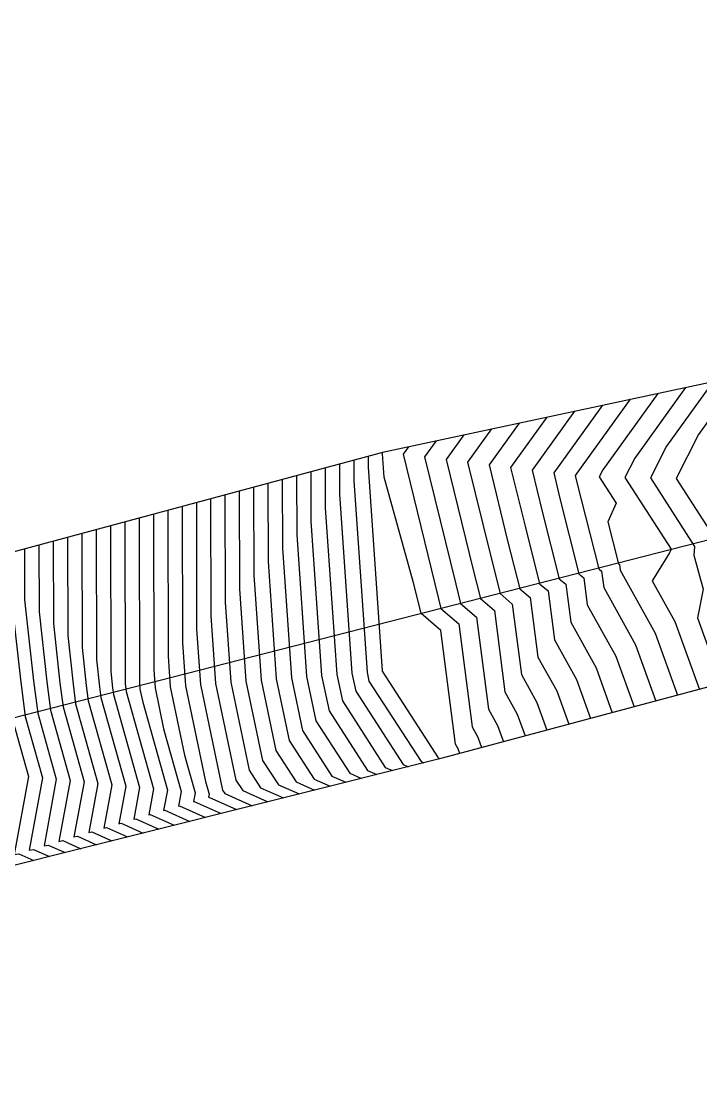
# Model space of a CAD drawing. Header units: metres. Extents: x 419533 to 423558, y 4805342 to 4807578.
# Drawn here: x 420449.1 to 420532, y 4805678.5 to 4805809.5 of the extents above; entities that cross this region are included whole.
import ezdxf

# ---------------------------------------------------------------- set-up
doc = ezdxf.new("R2010")
doc.units = ezdxf.units.M
for name, color, linetype in [('C-TINN-BNDY', 110, 'Continuous'), ('C-TOPO-MAJR', 9, 'Continuous'), ('C-TOPO-MINR', 8, 'Continuous')]:
    doc.layers.add(name, color=color, linetype=linetype)

# ---------------------------------------------------------------- blocks, each defined once
blk = doc.blocks.new('tower_bases_layout_1')
at = {"color": 31, "lineweight": 30, "true_color": 0xffbd7a, "elevation": 1718.01}
blk.add_lwpolyline([(423449.83, 4807399.59), (423130.59, 4807500.11), (421950.92, 4806613), (421795.04, 4806430.99), (421305.02, 4806147.04), (421305.02, 4806147.04), (420630.08, 4805770.97), (419765.16, 4805549.54), (419617.36, 4805580.09)], dxfattribs=at)
blk = doc.blocks.new('leg_extensions_profiles_1')
at = {"layer": 'C-TINN-BNDY', "color": 110, "linetype": 'Continuous', "lineweight": -3, "flags": 128}
for points in [[(420296.26, 4805703.79), (420365.4, 4805720.65), (420443.81, 4805743.55), (420493.4, 4805756.88), (420571.48, 4805773.59), (420628.98, 4805788.72), (420632.06, 4805789.24), (420633.82, 4805789.51), (420719.22, 4805820.94), (420765.29, 4805867.43), (420766.1, 4805868.38), (420768.04, 4805869.98), (420852.28, 4805909.57), (420915.4, 4805955.5), (420993.87, 4805994.45), (421033.05, 4806016.16), (421101.01, 4806050.42)], [(421153.82, 4806042.89), (421085.29, 4806009.98), (421037.35, 4805986.37), (420994.89, 4805949.36), (420921.64, 4805915.58), (420890.21, 4805900.17), (420841.57, 4805872.69), (420793.97, 4805840.14), (420761.06, 4805805.54), (420694.27, 4805788.32), (420637.63, 4805756.68), (420635.98, 4805756.53), (420540.03, 4805730.05), (420500.49, 4805719.48), (420422.09, 4805699.84), (420396.24, 4805692.84), (420350.79, 4805681.11)]]:
    blk.add_lwpolyline(points, dxfattribs=at)
at = {"layer": 'C-TOPO-MAJR', "color": 9, "linetype": 'Continuous', "lineweight": -3, "flags": 128}
for points, elevation in [([(420526.8, 4805764.03), (420520.08, 4805754.71), (420519.64, 4805753.83), (420521.72, 4805750.61), (420520.71, 4805748.34), (420522, 4805743.22), (420522.12, 4805743.13), (420522.21, 4805742.46), (420526.48, 4805734.76), (420529.22, 4805727.17)], 1670), ([(420509.88, 4805760.41), (420506.21, 4805755.3), (420508.47, 4805746.04), (420509.96, 4805740.18), (420511.22, 4805739.11), (420512.16, 4805731.83), (420514.46, 4805727.69), (420515.93, 4805723.61)], 1665), ([(420502.63, 4805720.05), (420502.43, 4805720.62), (420502.11, 4805721.19), (420500.32, 4805735.09), (420497.91, 4805737.13), (420497.9, 4805737.17), (420496.99, 4805740.89), (420493.37, 4805753.78), (420493.18, 4805756.67), (420493.17, 4805756.82)], 1660), ([(420484.43, 4805754.47), (420484.45, 4805748.42), (420485.75, 4805729.58), (420486.66, 4805725.26), (420491.36, 4805717.99), (420492.51, 4805717.48)], 1655), ([(420475.69, 4805752.12), (420475.73, 4805740.18), (420476.51, 4805728.88), (420478.54, 4805719.21), (420480.47, 4805716.22), (420482.99, 4805715.1)], 1650), ([(420466.95, 4805749.77), (420467, 4805731.93), (420467.26, 4805728.19), (420469.01, 4805719.85), (420470.31, 4805715.23), (420470.11, 4805714.17), (420470.18, 4805714.18), (420473.47, 4805712.71)], 1645), ([(420458.21, 4805747.42), (420458.25, 4805731.52), (420458.62, 4805728.21), (420458.79, 4805726.88), (420461.83, 4805716.07), (420460.98, 4805711.47), (420461.27, 4805711.52), (420463.95, 4805710.33)], 1640), ([(420449.47, 4805745.07), (420449.48, 4805738.83), (420450.57, 4805728.94), (420451.09, 4805724.96), (420453.35, 4805716.9), (420451.85, 4805708.77), (420452.36, 4805708.87), (420454.43, 4805707.94)], 1635)]:
    blk.add_lwpolyline(points, dxfattribs=dict(at, elevation=elevation))
at = {"layer": 'C-TOPO-MINR', "color": 8, "linetype": 'Continuous', "lineweight": -3, "flags": 128}
for points, elevation in [([(420536.95, 4805766.2), (420531.76, 4805759), (420529.04, 4805753.63), (420533.94, 4805746.05), (420533.75, 4805743.83), (420536.06, 4805735.23), (420535.71, 4805733.44), (420537.2, 4805729.3)], 1673), ([(420533.57, 4805765.48), (420527.87, 4805757.57), (420525.9, 4805753.7), (420531.3, 4805745.35), (420531.21, 4805744.27), (420532.33, 4805740.11), (420531.64, 4805736.63), (420534.54, 4805728.59)], 1672), ([(420530.19, 4805764.75), (420523.98, 4805756.14), (420522.77, 4805753.77), (420528.43, 4805745.02), (420528.23, 4805744.57), (420526.13, 4805741.13), (420528.89, 4805736.17), (420531.88, 4805727.88)], 1671), ([(420520.04, 4805762.58), (420514.09, 4805754.33), (420514.82, 4805751.36), (420517.18, 4805742.01), (420517.76, 4805741.52), (420518.19, 4805738.2), (420521.67, 4805731.93), (420523.91, 4805725.74)], 1668), ([(420523.42, 4805763.31), (420516.72, 4805754.01), (420516.93, 4805753.14), (420519.59, 4805742.61), (420519.94, 4805742.32), (420520.2, 4805740.33), (420524.08, 4805733.34), (420526.57, 4805726.45)], 1669), ([(420513.27, 4805761.13), (420508.83, 4805754.98), (420510.59, 4805747.81), (420512.37, 4805740.79), (420513.4, 4805739.91), (420514.17, 4805733.95), (420516.86, 4805729.1), (420518.59, 4805724.32)], 1666), ([(420516.65, 4805761.86), (420511.46, 4805754.66), (420512.7, 4805749.59), (420514.77, 4805741.4), (420515.58, 4805740.71), (420516.18, 4805736.08), (420519.27, 4805730.52), (420521.25, 4805725.03)], 1667), ([(420506.5, 4805759.69), (420503.58, 4805755.63), (420506.36, 4805744.26), (420507.55, 4805739.57), (420509.04, 4805738.3), (420510.15, 4805729.7), (420512.05, 4805726.27), (420513.27, 4805722.9)], 1664), ([(420503.12, 4805758.96), (420500.95, 4805755.95), (420504.24, 4805742.49), (420505.14, 4805738.96), (420506.86, 4805737.5), (420508.14, 4805727.57), (420509.65, 4805724.86), (420510.61, 4805722.19)], 1663), ([(420496.35, 4805757.51), (420495.69, 4805756.6), (420500.01, 4805738.94), (420500.32, 4805737.74), (420502.5, 4805735.89), (420504.12, 4805723.32), (420504.83, 4805722.03), (420505.29, 4805720.77)], 1661), ([(420499.73, 4805758.24), (420498.32, 4805756.27), (420502.13, 4805740.72), (420502.73, 4805738.35), (420504.68, 4805736.69), (420506.13, 4805725.45), (420507.24, 4805723.45), (420507.95, 4805721.48)], 1662), ([(420489.68, 4805755.88), (420489.69, 4805753.37), (420491.3, 4805729.99), (420491.53, 4805728.89), (420497.89, 4805719.06), (420498.22, 4805718.91)], 1658), ([(420491.43, 4805756.35), (420491.43, 4805755.02), (420493.15, 4805730.13), (420493.16, 4805730.1), (420500.07, 4805719.41), (420500.12, 4805719.39)], 1659), ([(420486.18, 4805754.94), (420486.2, 4805750.07), (420487.6, 4805729.71), (420488.28, 4805726.47), (420493.53, 4805718.35), (420494.41, 4805717.96)], 1656), ([(420487.93, 4805755.41), (420487.94, 4805751.72), (420489.45, 4805729.85), (420489.91, 4805727.68), (420495.71, 4805718.7), (420496.31, 4805718.43)], 1657), ([(420479.19, 4805753.06), (420479.22, 4805743.48), (420480.21, 4805729.16), (420481.78, 4805721.63), (420484.82, 4805716.93), (420486.8, 4805716.05)], 1652), ([(420480.94, 4805753.53), (420480.96, 4805745.13), (420482.06, 4805729.3), (420483.41, 4805722.84), (420487, 4805717.28), (420488.7, 4805716.53)], 1653), ([(420482.68, 4805754), (420482.71, 4805746.78), (420483.9, 4805729.44), (420485.03, 4805724.05), (420489.18, 4805717.64), (420490.6, 4805717)], 1654), ([(420477.44, 4805752.59), (420477.47, 4805741.83), (420478.36, 4805729.02), (420480.16, 4805720.42), (420482.65, 4805716.58), (420484.89, 4805715.57)], 1651), ([(420470.45, 4805750.71), (420470.49, 4805735.23), (420470.96, 4805728.46), (420473.66, 4805715.58), (420473.93, 4805715.16), (420477.28, 4805713.66)], 1647), ([(420472.19, 4805751.18), (420472.24, 4805736.88), (420472.81, 4805728.6), (420475.29, 4805716.79), (420476.11, 4805715.51), (420479.18, 4805714.14)], 1648), ([(420473.94, 4805751.65), (420473.98, 4805738.53), (420474.66, 4805728.74), (420476.91, 4805718), (420478.29, 4805715.87), (420481.08, 4805714.62)], 1649), ([(420465.2, 4805749.3), (420465.26, 4805730.28), (420465.41, 4805728.05), (420466.46, 4805723.07), (420468.61, 4805715.4), (420468.28, 4805713.63), (420468.39, 4805713.65), (420471.56, 4805712.23)], 1644), ([(420468.7, 4805750.24), (420468.75, 4805733.58), (420469.11, 4805728.33), (420471.56, 4805716.62), (420472, 4805715.07), (420471.93, 4805714.71), (420471.96, 4805714.71), (420475.37, 4805713.19)], 1646), ([(420459.96, 4805747.89), (420460.01, 4805730.06), (420460.23, 4805728.07), (420460.33, 4805727.26), (420463.52, 4805715.9), (420462.8, 4805712.01), (420463.05, 4805712.06), (420465.85, 4805710.8)], 1641), ([(420461.7, 4805748.36), (420461.76, 4805728.6), (420461.84, 4805727.92), (420461.87, 4805727.64), (420465.22, 4805715.73), (420464.63, 4805712.55), (420464.83, 4805712.59), (420467.76, 4805711.28)], 1642), ([(420463.45, 4805748.83), (420463.51, 4805728.63), (420463.56, 4805727.91), (420463.9, 4805726.3), (420466.92, 4805715.57), (420466.46, 4805713.09), (420466.61, 4805713.12), (420469.66, 4805711.76)], 1643), ([(420456.46, 4805746.95), (420456.5, 4805732.98), (420457.01, 4805728.36), (420457.25, 4805726.49), (420460.13, 4805716.23), (420459.15, 4805710.93), (420459.48, 4805710.99), (420462.05, 4805709.85)], 1639), ([(420451.21, 4805745.54), (420451.24, 4805737.37), (420452.18, 4805728.8), (420452.63, 4805725.35), (420455.05, 4805716.73), (420453.67, 4805709.31), (420454.14, 4805709.4), (420456.33, 4805708.42)], 1636), ([(420452.96, 4805746.01), (420452.99, 4805735.91), (420453.79, 4805728.65), (420454.17, 4805725.73), (420456.74, 4805716.57), (420455.5, 4805709.85), (420455.92, 4805709.93), (420458.24, 4805708.89)], 1637), ([(420454.71, 4805746.48), (420454.75, 4805734.45), (420455.4, 4805728.5), (420455.71, 4805726.11), (420458.44, 4805716.4), (420457.32, 4805710.39), (420457.7, 4805710.46), (420460.14, 4805709.37)], 1638), ([(420445.97, 4805744.13), (420445.98, 4805741.75), (420447.35, 4805729.24), (420448.01, 4805724.2), (420449.96, 4805717.23), (420448.19, 4805707.69), (420448.79, 4805707.8), (420450.62, 4805706.99)], 1633), ([(420447.72, 4805744.6), (420447.73, 4805740.29), (420448.96, 4805729.09), (420449.55, 4805724.58), (420451.66, 4805717.07), (420450.02, 4805708.23), (420450.58, 4805708.34), (420452.53, 4805707.46)], 1634)]:
    blk.add_lwpolyline(points, dxfattribs=dict(at, elevation=elevation))

msp = doc.modelspace()

# ---------------------------------------------------------------- linework, layer by layer
at = {"layer": 'C-TOPO-MAJR', "color": 9, "linetype": 'Continuous', "lineweight": -3, "flags": 128}
for points, elevation in [([(420526.8, 4805764.03), (420520.08, 4805754.71), (420519.64, 4805753.83), (420521.72, 4805750.61), (420520.71, 4805748.34), (420522, 4805743.22), (420522.12, 4805743.13), (420522.21, 4805742.46), (420526.48, 4805734.76), (420529.22, 4805727.17)], 1670), ([(420509.88, 4805760.41), (420506.21, 4805755.3), (420508.47, 4805746.04), (420509.96, 4805740.18), (420511.22, 4805739.11), (420512.16, 4805731.83), (420514.46, 4805727.69), (420515.93, 4805723.61)], 1665), ([(420502.63, 4805720.05), (420502.43, 4805720.62), (420502.11, 4805721.19), (420500.32, 4805735.09), (420497.91, 4805737.13), (420497.9, 4805737.17), (420496.99, 4805740.89), (420493.37, 4805753.78), (420493.18, 4805756.67), (420493.17, 4805756.82)], 1660), ([(420484.43, 4805754.47), (420484.45, 4805748.42), (420485.75, 4805729.58), (420486.66, 4805725.26), (420491.36, 4805717.99), (420492.51, 4805717.48)], 1655), ([(420475.69, 4805752.12), (420475.73, 4805740.18), (420476.51, 4805728.88), (420478.54, 4805719.21), (420480.47, 4805716.22), (420482.99, 4805715.1)], 1650), ([(420466.95, 4805749.77), (420467, 4805731.93), (420467.26, 4805728.19), (420469.01, 4805719.85), (420470.31, 4805715.23), (420470.11, 4805714.17), (420470.18, 4805714.18), (420473.47, 4805712.71)], 1645), ([(420458.21, 4805747.42), (420458.25, 4805731.52), (420458.62, 4805728.21), (420458.79, 4805726.88), (420461.83, 4805716.07), (420460.98, 4805711.47), (420461.27, 4805711.52), (420463.95, 4805710.33)], 1640), ([(420449.47, 4805745.07), (420449.48, 4805738.83), (420450.57, 4805728.94), (420451.09, 4805724.96), (420453.35, 4805716.9), (420451.85, 4805708.77), (420452.36, 4805708.87), (420454.43, 4805707.94)], 1635)]:
    msp.add_lwpolyline(points, dxfattribs=dict(at, elevation=elevation))
at = {"layer": 'C-TOPO-MINR', "color": 8, "linetype": 'Continuous', "lineweight": -3, "flags": 128}
for points, elevation in [([(420536.95, 4805766.2), (420531.76, 4805759), (420529.04, 4805753.63), (420533.94, 4805746.05), (420533.75, 4805743.83), (420536.06, 4805735.23), (420535.71, 4805733.44), (420537.2, 4805729.3)], 1673), ([(420533.57, 4805765.48), (420527.87, 4805757.57), (420525.9, 4805753.7), (420531.3, 4805745.35), (420531.21, 4805744.27), (420532.33, 4805740.11), (420531.64, 4805736.63), (420534.54, 4805728.59)], 1672), ([(420530.19, 4805764.75), (420523.98, 4805756.14), (420522.77, 4805753.77), (420528.43, 4805745.02), (420528.23, 4805744.57), (420526.13, 4805741.13), (420528.89, 4805736.17), (420531.88, 4805727.88)], 1671), ([(420520.04, 4805762.58), (420514.09, 4805754.33), (420514.82, 4805751.36), (420517.18, 4805742.01), (420517.76, 4805741.52), (420518.19, 4805738.2), (420521.67, 4805731.93), (420523.91, 4805725.74)], 1668), ([(420523.42, 4805763.31), (420516.72, 4805754.01), (420516.93, 4805753.14), (420519.59, 4805742.61), (420519.94, 4805742.32), (420520.2, 4805740.33), (420524.08, 4805733.34), (420526.57, 4805726.45)], 1669), ([(420513.27, 4805761.13), (420508.83, 4805754.98), (420510.59, 4805747.81), (420512.37, 4805740.79), (420513.4, 4805739.91), (420514.17, 4805733.95), (420516.86, 4805729.1), (420518.59, 4805724.32)], 1666), ([(420516.65, 4805761.86), (420511.46, 4805754.66), (420512.7, 4805749.59), (420514.77, 4805741.4), (420515.58, 4805740.71), (420516.18, 4805736.08), (420519.27, 4805730.52), (420521.25, 4805725.03)], 1667), ([(420506.5, 4805759.69), (420503.58, 4805755.63), (420506.36, 4805744.26), (420507.55, 4805739.57), (420509.04, 4805738.3), (420510.15, 4805729.7), (420512.05, 4805726.27), (420513.27, 4805722.9)], 1664), ([(420503.12, 4805758.96), (420500.95, 4805755.95), (420504.24, 4805742.49), (420505.14, 4805738.96), (420506.86, 4805737.5), (420508.14, 4805727.57), (420509.65, 4805724.86), (420510.61, 4805722.19)], 1663), ([(420496.35, 4805757.51), (420495.69, 4805756.6), (420500.01, 4805738.94), (420500.32, 4805737.74), (420502.5, 4805735.89), (420504.12, 4805723.32), (420504.83, 4805722.03), (420505.29, 4805720.77)], 1661), ([(420499.73, 4805758.24), (420498.32, 4805756.27), (420502.13, 4805740.72), (420502.73, 4805738.35), (420504.68, 4805736.69), (420506.13, 4805725.45), (420507.24, 4805723.45), (420507.95, 4805721.48)], 1662), ([(420489.68, 4805755.88), (420489.69, 4805753.37), (420491.3, 4805729.99), (420491.53, 4805728.89), (420497.89, 4805719.06), (420498.22, 4805718.91)], 1658), ([(420491.43, 4805756.35), (420491.43, 4805755.02), (420493.15, 4805730.13), (420493.16, 4805730.1), (420500.07, 4805719.41), (420500.12, 4805719.39)], 1659), ([(420486.18, 4805754.94), (420486.2, 4805750.07), (420487.6, 4805729.71), (420488.28, 4805726.47), (420493.53, 4805718.35), (420494.41, 4805717.96)], 1656), ([(420487.93, 4805755.41), (420487.94, 4805751.72), (420489.45, 4805729.85), (420489.91, 4805727.68), (420495.71, 4805718.7), (420496.31, 4805718.43)], 1657), ([(420479.19, 4805753.06), (420479.22, 4805743.48), (420480.21, 4805729.16), (420481.78, 4805721.63), (420484.82, 4805716.93), (420486.8, 4805716.05)], 1652), ([(420480.94, 4805753.53), (420480.96, 4805745.13), (420482.06, 4805729.3), (420483.41, 4805722.84), (420487, 4805717.28), (420488.7, 4805716.53)], 1653), ([(420482.68, 4805754), (420482.71, 4805746.78), (420483.9, 4805729.44), (420485.03, 4805724.05), (420489.18, 4805717.64), (420490.6, 4805717)], 1654), ([(420477.44, 4805752.59), (420477.47, 4805741.83), (420478.36, 4805729.02), (420480.16, 4805720.42), (420482.65, 4805716.58), (420484.89, 4805715.57)], 1651), ([(420470.45, 4805750.71), (420470.49, 4805735.23), (420470.96, 4805728.46), (420473.66, 4805715.58), (420473.93, 4805715.16), (420477.28, 4805713.66)], 1647), ([(420472.19, 4805751.18), (420472.24, 4805736.88), (420472.81, 4805728.6), (420475.29, 4805716.79), (420476.11, 4805715.51), (420479.18, 4805714.14)], 1648), ([(420473.94, 4805751.65), (420473.98, 4805738.53), (420474.66, 4805728.74), (420476.91, 4805718), (420478.29, 4805715.87), (420481.08, 4805714.62)], 1649), ([(420465.2, 4805749.3), (420465.26, 4805730.28), (420465.41, 4805728.05), (420466.46, 4805723.07), (420468.61, 4805715.4), (420468.28, 4805713.63), (420468.39, 4805713.65), (420471.56, 4805712.23)], 1644), ([(420468.7, 4805750.24), (420468.75, 4805733.58), (420469.11, 4805728.33), (420471.56, 4805716.62), (420472, 4805715.07), (420471.93, 4805714.71), (420471.96, 4805714.71), (420475.37, 4805713.19)], 1646), ([(420459.96, 4805747.89), (420460.01, 4805730.06), (420460.23, 4805728.07), (420460.33, 4805727.26), (420463.52, 4805715.9), (420462.8, 4805712.01), (420463.05, 4805712.06), (420465.85, 4805710.8)], 1641), ([(420461.7, 4805748.36), (420461.76, 4805728.6), (420461.84, 4805727.92), (420461.87, 4805727.64), (420465.22, 4805715.73), (420464.63, 4805712.55), (420464.83, 4805712.59), (420467.76, 4805711.28)], 1642), ([(420463.45, 4805748.83), (420463.51, 4805728.63), (420463.56, 4805727.91), (420463.9, 4805726.3), (420466.92, 4805715.57), (420466.46, 4805713.09), (420466.61, 4805713.12), (420469.66, 4805711.76)], 1643), ([(420456.46, 4805746.95), (420456.5, 4805732.98), (420457.01, 4805728.36), (420457.25, 4805726.49), (420460.13, 4805716.23), (420459.15, 4805710.93), (420459.48, 4805710.99), (420462.05, 4805709.85)], 1639), ([(420451.21, 4805745.54), (420451.24, 4805737.37), (420452.18, 4805728.8), (420452.63, 4805725.35), (420455.05, 4805716.73), (420453.67, 4805709.31), (420454.14, 4805709.4), (420456.33, 4805708.42)], 1636), ([(420452.96, 4805746.01), (420452.99, 4805735.91), (420453.79, 4805728.65), (420454.17, 4805725.73), (420456.74, 4805716.57), (420455.5, 4805709.85), (420455.92, 4805709.93), (420458.24, 4805708.89)], 1637), ([(420454.71, 4805746.48), (420454.75, 4805734.45), (420455.4, 4805728.5), (420455.71, 4805726.11), (420458.44, 4805716.4), (420457.32, 4805710.39), (420457.7, 4805710.46), (420460.14, 4805709.37)], 1638), ([(420445.97, 4805744.13), (420445.98, 4805741.75), (420447.35, 4805729.24), (420448.01, 4805724.2), (420449.96, 4805717.23), (420448.19, 4805707.69), (420448.79, 4805707.8), (420450.62, 4805706.99)], 1633), ([(420447.72, 4805744.6), (420447.73, 4805740.29), (420448.96, 4805729.09), (420449.55, 4805724.58), (420451.66, 4805717.07), (420450.02, 4805708.23), (420450.58, 4805708.34), (420452.53, 4805707.46)], 1634)]:
    msp.add_lwpolyline(points, dxfattribs=dict(at, elevation=elevation))

# ---------------------------------------------------------------- block references
for name in ['leg_extensions_profiles_1', 'tower_bases_layout_1']:
    msp.add_blockref(name, (0, 0))

doc.saveas('drawing.dxf')
